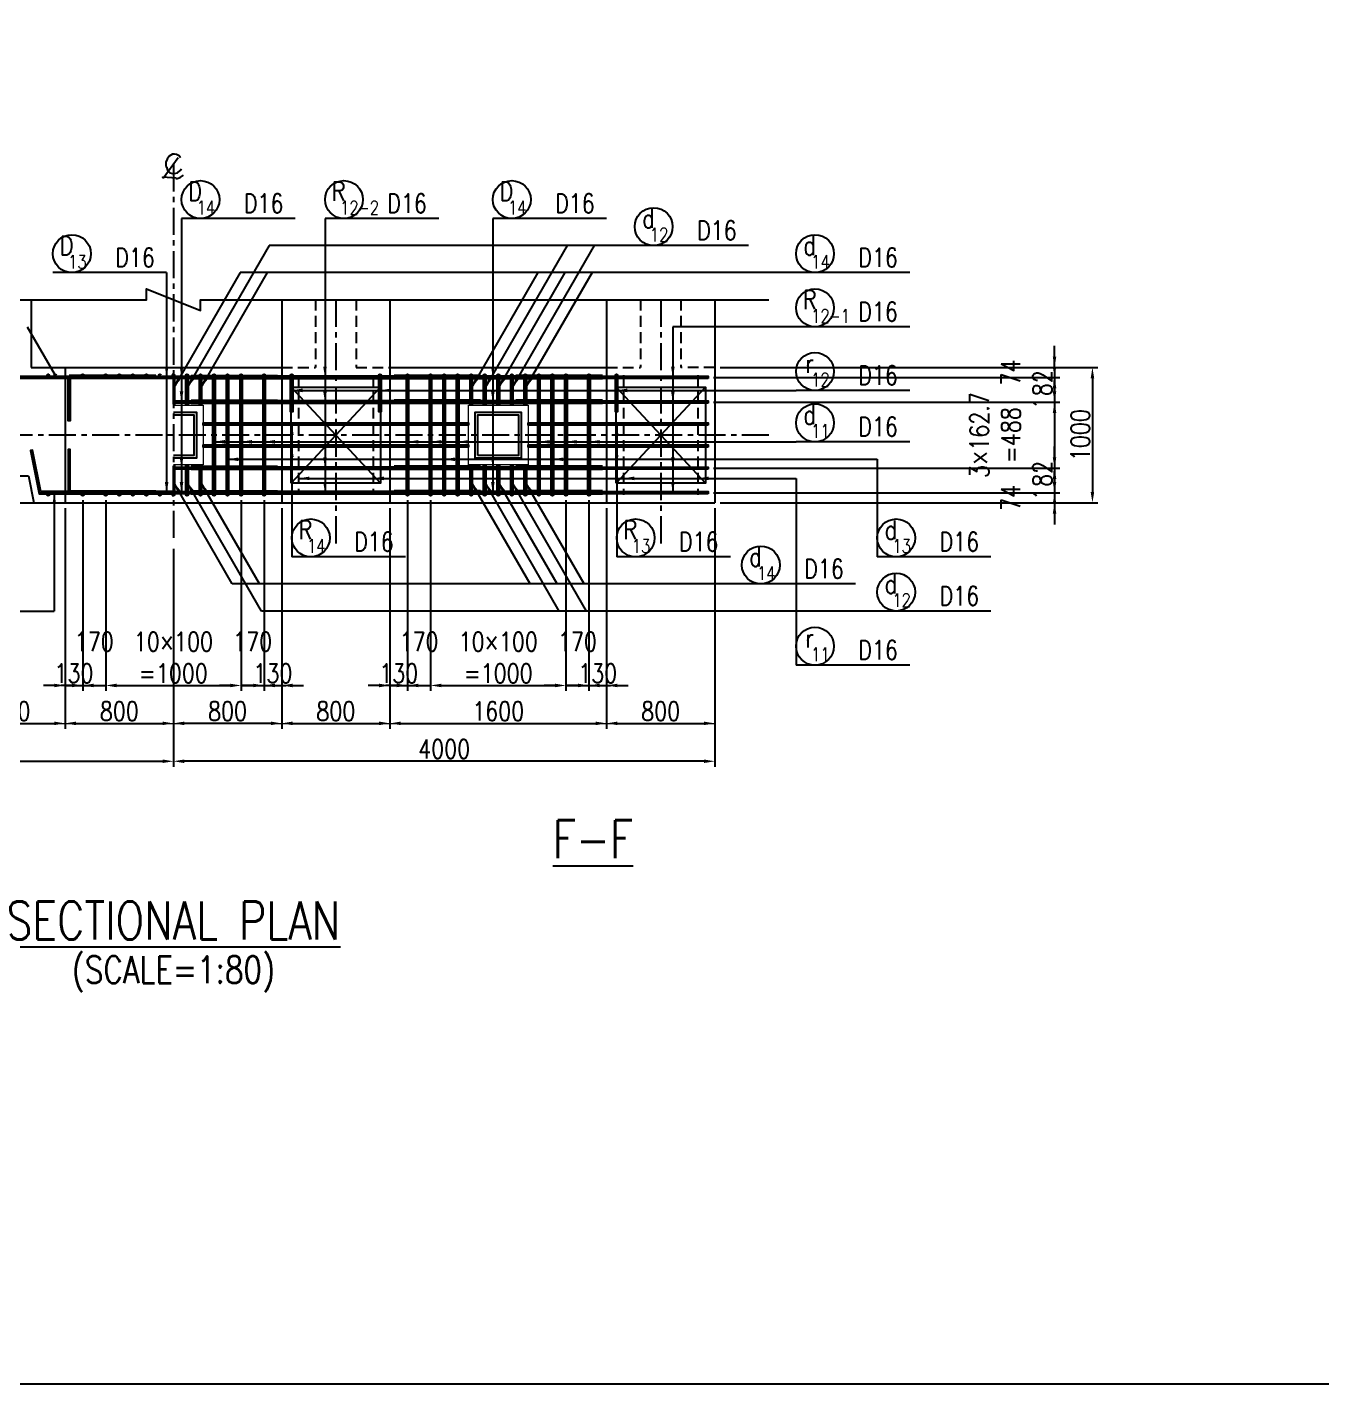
# Model space of a CAD drawing. Header units: millimetres. Extents: x -41433 to 131500, y -94900 to 39745.
# Drawn here: x 9069 to 18635, y -63900 to -53876 of the extents above; entities that cross this region are included whole.
import ezdxf
from ezdxf.enums import TextEntityAlignment as Align

# ---------------------------------------------------------------- set-up
doc = ezdxf.new("R2010")
doc.units = ezdxf.units.MM
doc.header["$LTSCALE"] = 160
doc.header["$MEASUREMENT"] = 0
for name, pattern in [('CENTER', [2, 1.25, -0.25, 0.25, -0.25]), ('DASHED', [0.75, 0.5, -0.25]), ('実線', [20, 10, 10])]:
    doc.linetypes.add(name, pattern=pattern)
doc.layers.get('DEFPOINTS').update_dxf_attribs({"color": 53, "linetype": 'CONTINUOUS'})
for name, color, linetype in [('CENTER', 6, 'CENTER'), ('DIM', 6, 'CONTINUOUS'), ('DIM-L', 6, 'CONTINUOUS'), ('GAIKEI-KEIKAKU', 4, 'CONTINUOUS'), ('TEKKIN-C', 3, 'CONTINUOUS'), ('TEKKIN-L', 2, 'CONTINUOUS'), ('TEKKIN-R', 3, 'CONTINUOUS'), ('TEKKIN-S', 3, 'CONTINUOUS'), ('TEXT', 4, 'CONTINUOUS'), ('TITLE', 3, 'CONTINUOUS')]:
    doc.layers.add(name, color=color, linetype=linetype)
doc.layers.add('D-WORK', color=8, linetype='実線', lineweight=0, plot=False)
doc.styles.add('DIM-TEXT', font='ROMANS', dxfattribs={"width": 0.8, "bigfont": 'EXTFONT'})
doc.styles.add('romans', font='romans.shx', dxfattribs={"bigfont": 'extfont.shx'})
doc.dimstyles.new('DIM40', dxfattribs={"dimscale": 40, "dimtxt": 3.5, "dimasz": 2, "dimexe": 1, "dimexo": 1, "dimgap": 0.5, "dimtad": 1, "dimdec": 0, "dimzin": 9, "dimdsep": 46, "dimtxsty": 'DIM-TEXT', "dimcen": 0, "dimclrt": 4, "dimaunit": 1, "dimadec": 4, "dimazin": 0, "dimtfac": 1, "dimtdec": 0, "dimtix": 1, "dimtmove": 2, "dimatfit": 0, "dimfxl": 1, "dimlwd": -1, "dimlwe": -1, "dimarcsym": 0})

# ---------------------------------------------------------------- blocks, each defined once
blk = doc.blocks.new('*D909')
at = {"layer": 'DEFPOINTS', "color": 0, "transparency": 16777216}
for p in [(6150, -57390), (10150, -57690), (10150, -59300)]:
    blk.add_point(p, dxfattribs=at)
at = {"layer": 'DIM', "color": 0, "transparency": 16777216}
for p, q in [((6150, -57430), (6150, -59340)), ((10150, -57730), (10150, -59340)), ((6230, -59300), (10070, -59300))]:
    blk.add_line(p, q, dxfattribs=at)
for points in [[(6230, -59287), (6230, -59313), (6150, -59300)], [(10070, -59287), (10070, -59313), (10150, -59300)]]:
    blk.add_solid(points, dxfattribs=at)
at = {"layer": 'DIM', "color": 4, "transparency": 16777216, "insert": (8150, -59210), "char_height": 140, "attachment_point": 5, "style": 'DIM-TEXT'}
blk.add_mtext('4000', dxfattribs=at)
blk = doc.blocks.new('*D912')
at = {"layer": 'DEFPOINTS', "color": 0, "transparency": 16777216}
for p in [(8550, -57390), (9350, -57390), (9350, -59020)]:
    blk.add_point(p, dxfattribs=at)
at = {"layer": 'DIM', "color": 0, "transparency": 16777216}
for p, q in [((8550, -57430), (8550, -59060)), ((9350, -57430), (9350, -59060)), ((8630, -59020), (9270, -59020))]:
    blk.add_line(p, q, dxfattribs=at)
for points in [[(8630, -59007), (8630, -59033), (8550, -59020)], [(9270, -59007), (9270, -59033), (9350, -59020)]]:
    blk.add_solid(points, dxfattribs=at)
at = {"layer": 'DIM', "color": 4, "transparency": 16777216, "insert": (8950, -58930), "char_height": 140, "attachment_point": 5, "style": 'DIM-TEXT'}
blk.add_mtext('800', dxfattribs=at)
blk = doc.blocks.new('*D913')
at = {"layer": 'DEFPOINTS', "color": 0, "transparency": 16777216}
for p in [(9350, -57390), (10150, -57690), (10150, -59020)]:
    blk.add_point(p, dxfattribs=at)
at = {"layer": 'DIM', "color": 0, "transparency": 16777216}
for p, q in [((9350, -57430), (9350, -59060)), ((10150, -57730), (10150, -59060)), ((9430, -59020), (10070, -59020))]:
    blk.add_line(p, q, dxfattribs=at)
for points in [[(9430, -59007), (9430, -59033), (9350, -59020)], [(10070, -59007), (10070, -59033), (10150, -59020)]]:
    blk.add_solid(points, dxfattribs=at)
at = {"layer": 'DIM', "color": 4, "transparency": 16777216, "insert": (9750, -58930), "char_height": 140, "attachment_point": 5, "style": 'DIM-TEXT'}
blk.add_mtext('800', dxfattribs=at)
blk = doc.blocks.new('*D914')
at = {"layer": 'DEFPOINTS', "color": 0, "transparency": 16777216}
for p in [(10950, -57390), (11750, -57390), (11750, -59020)]:
    blk.add_point(p, dxfattribs=at)
at = {"layer": 'DIM', "color": 0, "transparency": 16777216}
for p, q in [((10950, -57430), (10950, -59060)), ((11750, -57430), (11750, -59060)), ((11030, -59020), (11670, -59020))]:
    blk.add_line(p, q, dxfattribs=at)
for points in [[(11030, -59007), (11030, -59033), (10950, -59020)], [(11670, -59007), (11670, -59033), (11750, -59020)]]:
    blk.add_solid(points, dxfattribs=at)
at = {"layer": 'DIM', "color": 4, "transparency": 16777216, "insert": (11350, -58930), "char_height": 140, "attachment_point": 5, "style": 'DIM-TEXT'}
blk.add_mtext('800', dxfattribs=at)
blk = doc.blocks.new('*D915')
at = {"layer": 'DEFPOINTS', "color": 0, "transparency": 16777216}
for p in [(11750, -57390), (13350, -57390), (13350, -59020)]:
    blk.add_point(p, dxfattribs=at)
at = {"layer": 'DIM', "color": 0, "transparency": 16777216}
for p, q in [((11750, -57430), (11750, -59060)), ((13350, -57430), (13350, -59060)), ((11830, -59020), (13270, -59020))]:
    blk.add_line(p, q, dxfattribs=at)
for points in [[(11830, -59007), (11830, -59033), (11750, -59020)], [(13270, -59007), (13270, -59033), (13350, -59020)]]:
    blk.add_solid(points, dxfattribs=at)
at = {"layer": 'DIM', "color": 4, "transparency": 16777216, "insert": (12550, -58930), "char_height": 140, "attachment_point": 5, "style": 'DIM-TEXT'}
blk.add_mtext('1600', dxfattribs=at)
blk = doc.blocks.new('*D916')
at = {"layer": 'DEFPOINTS', "color": 0, "transparency": 16777216}
for p in [(13350, -57390), (14150, -57390), (14150, -59020)]:
    blk.add_point(p, dxfattribs=at)
at = {"layer": 'DIM', "color": 0, "transparency": 16777216}
for p, q in [((13350, -57430), (13350, -59060)), ((14150, -57430), (14150, -59060)), ((13430, -59020), (14070, -59020))]:
    blk.add_line(p, q, dxfattribs=at)
for points in [[(13430, -59007), (13430, -59033), (13350, -59020)], [(14070, -59007), (14070, -59033), (14150, -59020)]]:
    blk.add_solid(points, dxfattribs=at)
at = {"layer": 'DIM', "color": 4, "transparency": 16777216, "insert": (13750, -58930), "char_height": 140, "attachment_point": 5, "style": 'DIM-TEXT'}
blk.add_mtext('800', dxfattribs=at)
blk = doc.blocks.new('*D917')
at = {"layer": 'DEFPOINTS', "color": 0, "transparency": 16777216}
for p in [(14150, -57390), (10150, -57690), (10150, -59300)]:
    blk.add_point(p, dxfattribs=at)
at = {"layer": 'DIM', "color": 0, "transparency": 16777216}
for p, q in [((14150, -57430), (14150, -59340)), ((10150, -57730), (10150, -59340)), ((14070, -59300), (10230, -59300))]:
    blk.add_line(p, q, dxfattribs=at)
for points in [[(10230, -59287), (10230, -59313), (10150, -59300)], [(14070, -59287), (14070, -59313), (14150, -59300)]]:
    blk.add_solid(points, dxfattribs=at)
at = {"layer": 'DIM', "color": 4, "transparency": 16777216, "insert": (12150, -59210), "char_height": 140, "attachment_point": 5, "style": 'DIM-TEXT'}
blk.add_mtext('4000', dxfattribs=at)
blk = doc.blocks.new('*D918')
at = {"layer": 'DEFPOINTS', "color": 0, "transparency": 16777216}
for p in [(10950, -57390), (10150, -57690), (10150, -59020)]:
    blk.add_point(p, dxfattribs=at)
at = {"layer": 'DIM', "color": 0, "transparency": 16777216}
for p, q in [((10950, -57430), (10950, -59060)), ((10150, -57730), (10150, -59060)), ((10870, -59020), (10230, -59020))]:
    blk.add_line(p, q, dxfattribs=at)
for points in [[(10230, -59007), (10230, -59033), (10150, -59020)], [(10870, -59007), (10870, -59033), (10950, -59020)]]:
    blk.add_solid(points, dxfattribs=at)
at = {"layer": 'DIM', "color": 4, "transparency": 16777216, "insert": (10550, -58930), "char_height": 140, "attachment_point": 5, "style": 'DIM-TEXT'}
blk.add_mtext('800', dxfattribs=at)
blk = doc.blocks.new('*D924')
at = {"layer": 'DEFPOINTS', "color": 0, "transparency": 16777216}
for p in [(9650, -57332), (10650, -57332), (10650, -58740)]:
    blk.add_point(p, dxfattribs=at)
at = {"layer": 'DIM', "color": 0, "transparency": 16777216}
for p, q in [((9650, -57372), (9650, -58780)), ((10650, -57372), (10650, -58780)), ((9730, -58740), (10570, -58740))]:
    blk.add_line(p, q, dxfattribs=at)
for points in [[(9730, -58727), (9730, -58753), (9650, -58740)], [(10570, -58727), (10570, -58753), (10650, -58740)]]:
    blk.add_solid(points, dxfattribs=at)
at = {"layer": 'DIM', "color": 4, "transparency": 16777216, "insert": (10150, -58533), "char_height": 140, "attachment_point": 5, "style": 'DIM-TEXT'}
blk.add_mtext('10×100\\P=1000', dxfattribs=at)
blk = doc.blocks.new('*D925')
at = {"layer": 'DEFPOINTS', "color": 0, "transparency": 16777216}
for p in [(9480, -57332), (9650, -57332), (9650, -58740)]:
    blk.add_point(p, dxfattribs=at)
at = {"layer": 'DIM', "color": 0, "transparency": 16777216}
for p, q in [((9480, -57372), (9480, -58780)), ((9650, -57372), (9650, -58780)), ((9400, -58740), (9320, -58740)), ((9480, -58740), (9650, -58740)), ((9730, -58740), (9810, -58740))]:
    blk.add_line(p, q, dxfattribs=at)
for points in [[(9400, -58727), (9400, -58753), (9480, -58740)], [(9730, -58727), (9730, -58753), (9650, -58740)]]:
    blk.add_solid(points, dxfattribs=at)
at = {"layer": 'DIM', "color": 4, "transparency": 16777216, "insert": (9565, -58533), "char_height": 140, "attachment_point": 5, "style": 'DIM-TEXT'}
blk.add_mtext('170\\P ', dxfattribs=at)
blk = doc.blocks.new('*D926')
at = {"layer": 'DEFPOINTS', "color": 0, "transparency": 16777216}
for p in [(10650, -57332), (10820, -57332), (10820, -58740)]:
    blk.add_point(p, dxfattribs=at)
at = {"layer": 'DIM', "color": 0, "transparency": 16777216}
for p, q in [((10650, -57372), (10650, -58780)), ((10820, -57372), (10820, -58780)), ((10570, -58740), (10490, -58740)), ((10650, -58740), (10820, -58740)), ((10900, -58740), (10980, -58740))]:
    blk.add_line(p, q, dxfattribs=at)
for points in [[(10570, -58727), (10570, -58753), (10650, -58740)], [(10900, -58727), (10900, -58753), (10820, -58740)]]:
    blk.add_solid(points, dxfattribs=at)
at = {"layer": 'DIM', "color": 4, "transparency": 16777216, "insert": (10735, -58533), "char_height": 140, "attachment_point": 5, "style": 'DIM-TEXT'}
blk.add_mtext('170\\P ', dxfattribs=at)
blk = doc.blocks.new('*D927')
at = {"layer": 'DEFPOINTS', "color": 0, "transparency": 16777216}
for p in [(10820, -57332), (10950, -57390), (10950, -58740)]:
    blk.add_point(p, dxfattribs=at)
at = {"layer": 'DIM', "color": 0, "transparency": 16777216}
for p, q in [((10820, -57372), (10820, -58780)), ((10950, -57430), (10950, -58780)), ((10740, -58740), (10660, -58740)), ((10820, -58740), (10950, -58740)), ((11030, -58740), (11110, -58740))]:
    blk.add_line(p, q, dxfattribs=at)
for points in [[(10740, -58727), (10740, -58753), (10820, -58740)], [(11030, -58727), (11030, -58753), (10950, -58740)]]:
    blk.add_solid(points, dxfattribs=at)
at = {"layer": 'DIM', "color": 4, "transparency": 16777216, "insert": (10885, -58650), "char_height": 140, "attachment_point": 5, "style": 'DIM-TEXT'}
blk.add_mtext('130', dxfattribs=at)
blk = doc.blocks.new('*D928')
at = {"layer": 'DEFPOINTS', "color": 0, "transparency": 16777216}
for p in [(9480, -57332), (9350, -57390), (9480, -58740)]:
    blk.add_point(p, dxfattribs=at)
at = {"layer": 'DIM', "color": 0, "transparency": 16777216}
for p, q in [((9350, -57430), (9350, -58780)), ((9480, -57372), (9480, -58780)), ((9270, -58740), (9190, -58740)), ((9350, -58740), (9480, -58740)), ((9560, -58740), (9640, -58740))]:
    blk.add_line(p, q, dxfattribs=at)
for points in [[(9270, -58727), (9270, -58753), (9350, -58740)], [(9560, -58727), (9560, -58753), (9480, -58740)]]:
    blk.add_solid(points, dxfattribs=at)
at = {"layer": 'DIM', "color": 4, "transparency": 16777216, "insert": (9415, -58650), "char_height": 140, "attachment_point": 5, "style": 'DIM-TEXT'}
blk.add_mtext('130', dxfattribs=at)
blk = doc.blocks.new('*D929')
at = {"layer": 'DEFPOINTS', "color": 0, "transparency": 16777216}
for p in [(12050, -57332), (13050, -57332), (13050, -58740)]:
    blk.add_point(p, dxfattribs=at)
at = {"layer": 'DIM', "color": 0, "transparency": 16777216}
for p, q in [((12050, -57372), (12050, -58780)), ((13050, -57372), (13050, -58780)), ((12130, -58740), (12970, -58740))]:
    blk.add_line(p, q, dxfattribs=at)
for points in [[(12130, -58727), (12130, -58753), (12050, -58740)], [(12970, -58727), (12970, -58753), (13050, -58740)]]:
    blk.add_solid(points, dxfattribs=at)
at = {"layer": 'DIM', "color": 4, "transparency": 16777216, "insert": (12550, -58533), "char_height": 140, "attachment_point": 5, "style": 'DIM-TEXT'}
blk.add_mtext('10×100\\P=1000', dxfattribs=at)
blk = doc.blocks.new('*D930')
at = {"layer": 'DEFPOINTS', "color": 0, "transparency": 16777216}
for p in [(11880, -57332), (12050, -57332), (12050, -58740)]:
    blk.add_point(p, dxfattribs=at)
at = {"layer": 'DIM', "color": 0, "transparency": 16777216}
for p, q in [((11880, -57372), (11880, -58780)), ((12050, -57372), (12050, -58780)), ((11800, -58740), (11720, -58740)), ((11880, -58740), (12050, -58740)), ((12130, -58740), (12210, -58740))]:
    blk.add_line(p, q, dxfattribs=at)
for points in [[(11800, -58727), (11800, -58753), (11880, -58740)], [(12130, -58727), (12130, -58753), (12050, -58740)]]:
    blk.add_solid(points, dxfattribs=at)
at = {"layer": 'DIM', "color": 4, "transparency": 16777216, "insert": (11965, -58533), "char_height": 140, "attachment_point": 5, "style": 'DIM-TEXT'}
blk.add_mtext('170\\P ', dxfattribs=at)
blk = doc.blocks.new('*D931')
at = {"layer": 'DEFPOINTS', "color": 0, "transparency": 16777216}
for p in [(13050, -57332), (13220, -57332), (13220, -58740)]:
    blk.add_point(p, dxfattribs=at)
at = {"layer": 'DIM', "color": 0, "transparency": 16777216}
for p, q in [((13050, -57372), (13050, -58780)), ((13220, -57372), (13220, -58780)), ((12970, -58740), (12890, -58740)), ((13050, -58740), (13220, -58740)), ((13300, -58740), (13380, -58740))]:
    blk.add_line(p, q, dxfattribs=at)
for points in [[(12970, -58727), (12970, -58753), (13050, -58740)], [(13300, -58727), (13300, -58753), (13220, -58740)]]:
    blk.add_solid(points, dxfattribs=at)
at = {"layer": 'DIM', "color": 4, "transparency": 16777216, "insert": (13135, -58533), "char_height": 140, "attachment_point": 5, "style": 'DIM-TEXT'}
blk.add_mtext('170\\P ', dxfattribs=at)
blk = doc.blocks.new('*D932')
at = {"layer": 'DEFPOINTS', "color": 0, "transparency": 16777216}
for p in [(13220, -57332), (13350, -57390), (13350, -58740)]:
    blk.add_point(p, dxfattribs=at)
at = {"layer": 'DIM', "color": 0, "transparency": 16777216}
for p, q in [((13220, -57372), (13220, -58780)), ((13350, -57430), (13350, -58780)), ((13140, -58740), (13060, -58740)), ((13220, -58740), (13350, -58740)), ((13430, -58740), (13510, -58740))]:
    blk.add_line(p, q, dxfattribs=at)
for points in [[(13140, -58727), (13140, -58753), (13220, -58740)], [(13430, -58727), (13430, -58753), (13350, -58740)]]:
    blk.add_solid(points, dxfattribs=at)
at = {"layer": 'DIM', "color": 4, "transparency": 16777216, "insert": (13285, -58650), "char_height": 140, "attachment_point": 5, "style": 'DIM-TEXT'}
blk.add_mtext('130', dxfattribs=at)
blk = doc.blocks.new('*D933')
at = {"layer": 'DEFPOINTS', "color": 0, "transparency": 16777216}
for p in [(11880, -57332), (11750, -57390), (11880, -58740)]:
    blk.add_point(p, dxfattribs=at)
at = {"layer": 'DIM', "color": 0, "transparency": 16777216}
for p, q in [((11750, -57430), (11750, -58780)), ((11880, -57372), (11880, -58780)), ((11670, -58740), (11590, -58740)), ((11750, -58740), (11880, -58740)), ((11960, -58740), (12040, -58740))]:
    blk.add_line(p, q, dxfattribs=at)
for points in [[(11670, -58727), (11670, -58753), (11750, -58740)], [(11960, -58727), (11960, -58753), (11880, -58740)]]:
    blk.add_solid(points, dxfattribs=at)
at = {"layer": 'DIM', "color": 4, "transparency": 16777216, "insert": (11815, -58650), "char_height": 140, "attachment_point": 5, "style": 'DIM-TEXT'}
blk.add_mtext('130', dxfattribs=at)
blk = doc.blocks.new('*D934')
at = {"layer": 'DEFPOINTS', "color": 0, "transparency": 16777216}
for p in [(14100, -56646), (14100, -57134), (16660, -57134)]:
    blk.add_point(p, dxfattribs=at)
at = {"layer": 'DIM', "color": 0, "transparency": 16777216}
for p, q in [((16660, -56566), (16660, -56486)), ((14140, -56646), (16700, -56646)), ((16660, -56646), (16660, -57134)), ((14140, -57134), (16700, -57134)), ((16660, -57214), (16660, -57294))]:
    blk.add_line(p, q, dxfattribs=at)
for points in [[(16647, -56566), (16673, -56566), (16660, -56646)], [(16647, -57214), (16673, -57214), (16660, -57134)]]:
    blk.add_solid(points, dxfattribs=at)
at = {"layer": 'DIM', "color": 4, "transparency": 16777216, "insert": (16337, -56890), "char_height": 140, "attachment_point": 5, "rotation": 90, "style": 'DIM-TEXT'}
blk.add_mtext('3×162.7\\P=488\\P ', dxfattribs=at)
blk = doc.blocks.new('*D935')
at = {"layer": 'DEFPOINTS', "color": 0, "transparency": 16777216}
for p in [(14100, -57134), (14100, -57316), (16660, -57316)]:
    blk.add_point(p, dxfattribs=at)
at = {"layer": 'DIM', "color": 0, "transparency": 16777216}
for p, q in [((16660, -57054), (16660, -56974)), ((14140, -57134), (16700, -57134)), ((16660, -57134), (16660, -57316)), ((14140, -57316), (16700, -57316)), ((16660, -57396), (16660, -57476))]:
    blk.add_line(p, q, dxfattribs=at)
for points in [[(16647, -57054), (16673, -57054), (16660, -57134)], [(16647, -57396), (16673, -57396), (16660, -57316)]]:
    blk.add_solid(points, dxfattribs=at)
at = {"layer": 'DIM', "color": 4, "transparency": 16777216, "insert": (16570, -57225), "char_height": 140, "attachment_point": 5, "rotation": 90, "style": 'DIM-TEXT'}
blk.add_mtext('182', dxfattribs=at)
blk = doc.blocks.new('*D936')
at = {"layer": 'DEFPOINTS', "color": 0, "transparency": 16777216}
for p in [(14100, -57316), (14150, -57390), (16660, -57390)]:
    blk.add_point(p, dxfattribs=at)
at = {"layer": 'DIM', "color": 0, "transparency": 16777216}
for p, q in [((16660, -57236), (16660, -57156)), ((14140, -57316), (16700, -57316)), ((16660, -57316), (16660, -57390)), ((14190, -57390), (16700, -57390)), ((16660, -57470), (16660, -57550))]:
    blk.add_line(p, q, dxfattribs=at)
for points in [[(16647, -57236), (16673, -57236), (16660, -57316)], [(16647, -57470), (16673, -57470), (16660, -57390)]]:
    blk.add_solid(points, dxfattribs=at)
at = {"layer": 'DIM', "color": 4, "transparency": 16777216, "insert": (16453, -57353), "char_height": 140, "attachment_point": 5, "rotation": 90, "style": 'DIM-TEXT'}
blk.add_mtext('74\\P ', dxfattribs=at)
blk = doc.blocks.new('*D937')
at = {"layer": 'DEFPOINTS', "color": 0, "transparency": 16777216}
for p in [(14150, -56390), (14150, -57390), (16940, -57390)]:
    blk.add_point(p, dxfattribs=at)
at = {"layer": 'DIM', "color": 0, "transparency": 16777216}
for p, q in [((14190, -56390), (16980, -56390)), ((16940, -56470), (16940, -57310)), ((14190, -57390), (16980, -57390))]:
    blk.add_line(p, q, dxfattribs=at)
for points in [[(16927, -56470), (16953, -56470), (16940, -56390)], [(16927, -57310), (16953, -57310), (16940, -57390)]]:
    blk.add_solid(points, dxfattribs=at)
at = {"layer": 'DIM', "color": 4, "transparency": 16777216, "insert": (16850, -56890), "char_height": 140, "attachment_point": 5, "rotation": 90, "style": 'DIM-TEXT'}
blk.add_mtext('1000', dxfattribs=at)
blk = doc.blocks.new('*D938')
at = {"layer": 'DEFPOINTS', "color": 0, "transparency": 16777216}
for p in [(14100, -56464), (14100, -56646), (16660, -56646)]:
    blk.add_point(p, dxfattribs=at)
at = {"layer": 'DIM', "color": 0, "transparency": 16777216}
for p, q in [((16660, -56384), (16660, -56304)), ((14140, -56464), (16700, -56464)), ((16660, -56464), (16660, -56646)), ((14140, -56646), (16700, -56646)), ((16660, -56726), (16660, -56806))]:
    blk.add_line(p, q, dxfattribs=at)
for points in [[(16647, -56384), (16673, -56384), (16660, -56464)], [(16647, -56726), (16673, -56726), (16660, -56646)]]:
    blk.add_solid(points, dxfattribs=at)
at = {"layer": 'DIM', "color": 4, "transparency": 16777216, "insert": (16570, -56555), "char_height": 140, "attachment_point": 5, "rotation": 90, "style": 'DIM-TEXT'}
blk.add_mtext('182', dxfattribs=at)
blk = doc.blocks.new('*D939')
at = {"layer": 'DEFPOINTS', "color": 0, "transparency": 16777216}
for p in [(14150, -56390), (14100, -56464), (16660, -56464)]:
    blk.add_point(p, dxfattribs=at)
at = {"layer": 'DIM', "color": 0, "transparency": 16777216}
for p, q in [((16660, -56310), (16660, -56230)), ((14190, -56390), (16700, -56390)), ((16660, -56390), (16660, -56464)), ((14140, -56464), (16700, -56464)), ((16660, -56544), (16660, -56624))]:
    blk.add_line(p, q, dxfattribs=at)
for points in [[(16647, -56310), (16673, -56310), (16660, -56390)], [(16647, -56544), (16673, -56544), (16660, -56464)]]:
    blk.add_solid(points, dxfattribs=at)
at = {"layer": 'DIM', "color": 4, "transparency": 16777216, "insert": (16453, -56427), "char_height": 140, "attachment_point": 5, "rotation": 90, "style": 'DIM-TEXT'}
blk.add_mtext('74\\P ', dxfattribs=at)

msp = doc.modelspace()

# ---------------------------------------------------------------- linework, layer by layer
at = {"layer": 'CENTER'}
for p, q in [((10150, -54890), (10150, -57690)), ((11350, -55890), (11350, -57690)), ((13750, -55890), (13750, -57690)), ((14550, -56890), (5750, -56890))]:
    msp.add_line(p, q, dxfattribs=at)
at = {"layer": 'D-WORK'}
msp.add_line((6150, -59020), (14150, -59020), dxfattribs=at)
msp.add_lwpolyline([(10150, -56670), (10370, -56670), (10370, -57110), (10150, -57110)], dxfattribs=at)
msp.add_lwpolyline([(12330, -57110), (12330, -56670), (12770, -56670), (12770, -57110)], close=True, dxfattribs=at)
at = {"layer": 'DEFPOINTS'}
for p, q in [((11020, -57245), (11680, -56535)), ((11020, -56535), (11680, -57245)), ((13420, -57245), (14080, -56535)), ((13420, -56535), (14080, -57245))]:
    msp.add_line(p, q, dxfattribs=at)
at = {"layer": 'DEFPOINTS', "flags": 128}
for points in [[(31500, -43500), (0, -43500), (0, -63900), (31500, -63900)], [(7880, -56472), (7880, -56456), (10020, -56456), (10020, -56472)], [(12420, -56472), (12420, -56456), (10280, -56456), (10280, -56472)], [(14100, -56472), (12680, -56472), (12680, -56456), (14100, -56456)], [(12420, -56654), (12420, -56638), (10280, -56638), (10280, -56654)], [(14100, -56654), (12680, -56654), (12680, -56638), (14100, -56638)], [(12330, -56816.67), (10370, -56816.67), (10370, -56800.67), (12330, -56800.67)], [(14100, -56816.67), (12770, -56816.67), (12770, -56800.67), (14100, -56800.67)], [(12330, -56979.33), (10370, -56979.33), (10370, -56963.33), (12330, -56963.33)], [(14100, -56979.33), (12770, -56979.33), (12770, -56963.33), (14100, -56963.33)], [(12420, -57142), (12420, -57126), (10280, -57126), (10280, -57142)], [(14100, -57142), (12680, -57142), (12680, -57126), (14100, -57126)], [(12420, -57324), (12420, -57308), (10280, -57308), (10280, -57324)], [(14100, -57324), (12680, -57324), (12680, -57308), (14100, -57308)]]:
    msp.add_lwpolyline(points, close=True, dxfattribs=at)
at = {"layer": 'DEFPOINTS', "ltscale": 0.8}
for points in [[(10150, -56472), (9388, -56472), (9388, -56784), (9372, -56784), (9372, -56456), (10150, -56456)], [(10150, -57308), (9388, -57308), (9388, -56996), (9372, -56996), (9372, -57324), (10150, -57324)]]:
    msp.add_lwpolyline(points, dxfattribs=at)
at = {"layer": 'DEFPOINTS'}
for points in [[(10150, -56440, -0.41421356), (10158, -56448), (10158, -56662, -0.41421356), (10150, -56670, -0.41421356)], [(10150, -57110, -0.41421356), (10158, -57118), (10158, -57332, -0.41421356), (10150, -57340, -0.41421356)]]:
    msp.add_lwpolyline(points, format="xyb", dxfattribs=at)
at = {"layer": 'DEFPOINTS', "flags": 128}
for points in [[(10150, -56456), (10920, -56456), (10920, -56472), (10150, -56472)], [(10150, -56638), (10920, -56638), (10920, -56654), (10150, -56654)], [(10150, -57126), (10920, -57126), (10920, -57142), (10150, -57142)], [(10150, -57308), (10920, -57308), (10920, -57324), (10150, -57324)]]:
    msp.add_lwpolyline(points, dxfattribs=at)
at = {"layer": 'DEFPOINTS'}
for points in [[(10258, -56448), (10258, -56662, -1), (10242, -56662), (10242, -56448, -1)], [(10358, -56448), (10358, -56662, -1), (10342, -56662), (10342, -56448, -1)], [(10458, -56448), (10458, -57332, -1), (10442, -57332), (10442, -56448, -1)], [(10558, -56448), (10558, -57332, -1), (10542, -57332), (10542, -56448, -1)], [(10658, -56448), (10658, -57332, -1), (10642, -57332), (10642, -56448, -1)], [(10828, -56448), (10828, -57332, -1), (10812, -57332), (10812, -56448, -1)], [(11032, -56448), (11032, -56718), (11016, -56718), (11016, -56448, -1)], [(11684, -56448), (11684, -56718), (11668, -56718), (11668, -56448, -1)], [(11888, -56448), (11888, -57332, -1), (11872, -57332), (11872, -56448, -1)], [(12058, -56448), (12058, -57332, -1), (12042, -57332), (12042, -56448, -1)], [(12158, -56448), (12158, -57332, -1), (12142, -57332), (12142, -56448, -1)], [(12258, -56448), (12258, -57332, -1), (12242, -57332), (12242, -56448, -1)], [(12358, -56448), (12358, -56662, -1), (12342, -56662), (12342, -56448, -1)], [(12458, -56448), (12458, -56662, -1), (12442, -56662), (12442, -56448, -1)], [(12558, -56448), (12558, -56662, -1), (12542, -56662), (12542, -56448, -1)], [(12658, -56448), (12658, -56662, -1), (12642, -56662), (12642, -56448, -1)], [(12758, -56448), (12758, -56662, -1), (12742, -56662), (12742, -56448, -1)], [(12858, -56448), (12858, -57332, -1), (12842, -57332), (12842, -56448, -1)], [(12958, -56448), (12958, -57332, -1), (12942, -57332), (12942, -56448, -1)], [(13058, -56448), (13058, -57332, -1), (13042, -57332), (13042, -56448, -1)], [(13228, -56448), (13228, -57332, -1), (13212, -57332), (13212, -56448, -1)], [(13432, -56448), (13432, -56718), (13416, -56718), (13416, -56448, -1)], [(10258, -57118), (10258, -57332, -1), (10242, -57332), (10242, -57118, -1)], [(10358, -57118), (10358, -57332, -1), (10342, -57332), (10342, -57118, -1)], [(12358, -57118), (12358, -57332, -1), (12342, -57332), (12342, -57118, -1)], [(12458, -57118), (12458, -57332, -1), (12442, -57332), (12442, -57118, -1)], [(12558, -57118), (12558, -57332, -1), (12542, -57332), (12542, -57118, -1)], [(12658, -57118), (12658, -57332, -1), (12642, -57332), (12642, -57118, -1)], [(12758, -57118), (12758, -57332, -1), (12742, -57332), (12742, -57118, -1)]]:
    msp.add_lwpolyline(points, format="xyb", close=True, dxfattribs=at)
for points in [[(11020, -57245), (11020, -56535), (11680, -56535), (11680, -57245)], [(13420, -57245), (13420, -56535), (14080, -56535), (14080, -57245)], [(12400, -57040), (12400, -56740), (12700, -56740), (12700, -57040)]]:
    msp.add_lwpolyline(points, close=True, dxfattribs=at)
at = {"layer": 'DEFPOINTS', "ltscale": 0.8}
for points in [[(13320, -56456), (11780, -56456), (11780, -56472), (13320, -56472)], [(13320, -56638), (11780, -56638), (11780, -56654), (13320, -56654)], [(10020, -57308), (9170.91, -57308), (9109.44, -57000.65), (9093.75, -57003.78), (9157.79, -57324), (10020, -57324)], [(13320, -57126), (11780, -57126), (11780, -57142), (13320, -57142)], [(13320, -57308), (11780, -57308), (11780, -57324), (13320, -57324)]]:
    msp.add_lwpolyline(points, close=True, dxfattribs=at)
at = {"layer": 'DEFPOINTS'}
msp.add_lwpolyline([(10150, -56740), (10300, -56740), (10300, -57040), (10150, -57040)], dxfattribs=at)
at = {"layer": 'DIM-L'}
for p, q in [((10210, -55290), (10210, -57316)), ((11050, -55290), (10210, -55290)), ((11270, -55290), (11270, -57316)), ((12110, -55290), (11270, -55290)), ((12510, -55290), (12510, -57316)), ((13350, -55290), (12510, -55290)), ((10858.53, -55490), (10250, -56544)), ((13558.53, -55490), (10858.53, -55490)), ((13058.53, -55490), (12450, -56544)), ((13258.53, -55490), (12650, -56544)), ((14398.53, -55490), (13558.53, -55490)), ((10100, -55690), (9260, -55690)), ((10100, -55690), (10100, -57316)), ((10643.06, -55690), (10150, -56544)), ((10843.06, -55690), (10350, -56544)), ((14750, -55690), (10643.06, -55690)), ((12843.06, -55690), (12350, -56544)), ((13043.06, -55690), (12550, -56544)), ((13243.06, -55690), (12750, -56544)), ((15590, -55690), (14750, -55690)), ((9069.31, -56090), (9276, -56448)), ((13840, -56090), (13840, -57316)), ((14750, -56090), (13840, -56090)), ((15590, -56090), (14750, -56090)), ((11024, -56560), (14750, -56560)), ((15590, -56560), (14750, -56560)), ((11025, -56808.67), (11025, -57790)), ((13425, -56808.67), (13425, -57790)), ((10450, -56940), (14750, -56940)), ((15590, -56940), (14750, -56940)), ((10550, -57069), (15349.82, -57069)), ((15350, -57069), (15350, -57790)), ((10585.32, -57990), (10150, -57236)), ((10800.79, -58190), (10250, -57236)), ((10785.32, -57990), (10350, -57236)), ((11075, -57210), (14750, -57210)), ((12785.32, -57990), (12350, -57236)), ((13000.79, -58190), (12450, -57236)), ((12985.32, -57990), (12550, -57236)), ((13200.79, -58190), (12650, -57236)), ((13185.32, -57990), (12750, -57236)), ((14750, -57210), (14750, -58590)), ((9270, -57316), (9270, -58190)), ((11865, -57790), (11025, -57790)), ((14265, -57790), (13425, -57790)), ((16190, -57790), (15350, -57790)), ((14350, -57990), (10585.32, -57990)), ((15190, -57990), (14350, -57990)), ((8630, -58190), (9270, -58190)), ((15350, -58190), (10800.79, -58190)), ((16190, -58190), (15350, -58190)), ((15590, -58590), (14750, -58590))]:
    msp.add_line(p, q, dxfattribs=at)
at = {"layer": 'DIM-L', "flags": 128}
msp.add_lwpolyline([(5750, -55890), (9950, -55890), (9950, -55810), (10350, -55970), (10350, -55890), (14550, -55890)], dxfattribs=at)
at = {"layer": 'DIM-L'}
for centre in [(10350, -55150), (11410, -55150), (12650, -55150), (13698.53, -55350), (9400, -55550), (14890, -55550), (14890, -55950), (14890, -56420), (14890, -56800), (11165, -57650), (13565, -57650), (15490, -57650), (14490, -57850), (15490, -58050), (14890, -58450)]:
    msp.add_circle(centre, 140, dxfattribs=at)
for points in [[(10086.67, -56384), (10113.33, -56384), (10100, -56464)], [(10196.67, -56384), (10223.33, -56384), (10210, -56464)], [(11256.67, -56384), (11283.33, -56384), (11270, -56464)], [(12496.67, -56384), (12523.33, -56384), (12510, -56464)], [(13826.67, -56384), (13853.33, -56384), (13840, -56464)], [(10201.55, -56481.38), (10178.45, -56468.05), (10150, -56544)], [(10301.55, -56481.38), (10278.45, -56468.05), (10250, -56544)], [(10401.55, -56481.38), (10378.45, -56468.05), (10350, -56544)], [(12401.55, -56481.38), (12378.45, -56468.05), (12350, -56544)], [(12501.55, -56481.38), (12478.45, -56468.05), (12450, -56544)], [(12601.55, -56481.38), (12578.45, -56468.05), (12550, -56544)], [(12701.55, -56481.38), (12678.45, -56468.05), (12650, -56544)], [(12801.55, -56481.38), (12778.45, -56468.05), (12750, -56544)], [(10196.67, -56566), (10223.33, -56566), (10210, -56646)], [(11104, -56573.33), (11104, -56546.67), (11024, -56560)], [(11256.67, -56566), (11283.33, -56566), (11270, -56646)], [(11756, -56573.33), (11756, -56546.67), (11676, -56560)], [(12496.67, -56566), (12523.33, -56566), (12510, -56646)], [(13504, -56573.33), (13504, -56546.67), (13424, -56560)], [(13826.67, -56566), (13853.33, -56566), (13840, -56646)], [(11038.33, -56888.67), (11011.67, -56888.67), (11025, -56808.67)], [(13438.33, -56888.67), (13411.67, -56888.67), (13425, -56808.67)], [(10530, -56953.33), (10530, -56926.67), (10450, -56940)], [(10730, -56953.33), (10730, -56926.67), (10650, -56940)], [(10900, -56953.33), (10900, -56926.67), (10820, -56940)], [(11960, -56953.33), (11960, -56926.67), (11880, -56940)], [(12130, -56953.33), (12130, -56926.67), (12050, -56940)], [(12330, -56953.33), (12330, -56926.67), (12250, -56940)], [(12930, -56953.33), (12930, -56926.67), (12850, -56940)], [(13130, -56953.33), (13130, -56926.67), (13050, -56940)], [(13300, -56953.33), (13300, -56926.67), (13220, -56940)], [(11038.33, -57051.33), (11011.67, -57051.33), (11025, -56971.33)], [(13438.33, -57051.33), (13411.67, -57051.33), (13425, -56971.33)], [(10196.67, -57054), (10223.33, -57054), (10210, -57134)], [(10630, -57082.33), (10630, -57055.67), (10550, -57069)], [(11256.67, -57054), (11283.33, -57054), (11270, -57134)], [(12230, -57082.33), (12230, -57055.67), (12150, -57069)], [(12496.67, -57054), (12523.33, -57054), (12510, -57134)], [(13030, -57082.33), (13030, -57055.67), (12950, -57069)], [(13826.67, -57054), (13853.33, -57054), (13840, -57134)], [(10086.67, -57236), (10113.33, -57236), (10100, -57316)], [(10201.55, -57298.62), (10178.45, -57311.95), (10150, -57236)], [(10196.67, -57236), (10223.33, -57236), (10210, -57316)], [(10301.55, -57298.62), (10278.45, -57311.95), (10250, -57236)], [(10401.55, -57298.62), (10378.45, -57311.95), (10350, -57236)], [(11155, -57223.33), (11155, -57196.67), (11075, -57210)], [(11256.67, -57236), (11283.33, -57236), (11270, -57316)], [(11705, -57223.33), (11705, -57196.67), (11625, -57210)], [(12401.55, -57298.62), (12378.45, -57311.95), (12350, -57236)], [(12501.55, -57298.62), (12478.45, -57311.95), (12450, -57236)], [(12496.67, -57236), (12523.33, -57236), (12510, -57316)], [(12601.55, -57298.62), (12578.45, -57311.95), (12550, -57236)], [(12701.55, -57298.62), (12678.45, -57311.95), (12650, -57236)], [(12801.55, -57298.62), (12778.45, -57311.95), (12750, -57236)], [(13555, -57223.33), (13555, -57196.67), (13475, -57210)], [(13826.67, -57236), (13853.33, -57236), (13840, -57316)], [(14105, -57223.33), (14105, -57196.67), (14025, -57210)], [(9283.33, -57396), (9256.67, -57396), (9270, -57316)]]:
    msp.add_solid(points, dxfattribs=at)
at = {"layer": 'GAIKEI-KEIKAKU'}
for p, q in [((9100, -55890), (9100, -56390)), ((10950, -55890), (10950, -56390)), ((11750, -55890), (11750, -56390)), ((13350, -55890), (13350, -56390)), ((14150, -55890), (14150, -56390)), ((9100, -56390), (10150, -56390)), ((9350, -56390), (9350, -57390)), ((10150, -56390), (10950, -56390)), ((10950, -56390), (10950, -57390)), ((11750, -56390), (11750, -57390)), ((11750, -56390), (13350, -56390)), ((13350, -56390), (13350, -57390)), ((14150, -56390), (14150, -57390)), ((8820, -57190), (9080, -57190)), ((9080, -57190), (9120, -57390)), ((6150, -57390), (14150, -57390))]:
    msp.add_line(p, q, dxfattribs=at)
at = {"layer": 'GAIKEI-KEIKAKU', "linetype": 'DASHED'}
for p, q in [((11200, -55890), (11200, -56390)), ((11500, -55890), (11500, -56390)), ((13600, -55890), (13600, -56390)), ((13900, -55890), (13900, -56390)), ((10950, -56390), (11200, -56390)), ((11500, -56390), (11750, -56390)), ((13350, -56390), (13600, -56390)), ((14150, -56390), (13900, -56390))]:
    msp.add_line(p, q, dxfattribs=at)
at = {"layer": 'GAIKEI-KEIKAKU'}
msp.add_lwpolyline([(10150, -56720), (10320, -56720), (10320, -57060), (10150, -57060)], dxfattribs=at)
msp.add_lwpolyline([(12380, -57060), (12380, -56720), (12720, -56720), (12720, -57060)], close=True, dxfattribs=at)
at = {"layer": 'TEKKIN-C'}
for p, q in [((11024, -56718), (11024, -56448)), ((11676, -56718), (11676, -56448)), ((13424, -56718), (13424, -56448))]:
    msp.add_line(p, q, dxfattribs=at)
for radius in [8, 4]:
    msp.add_circle((9276, -56448), radius, dxfattribs=at)
at = {"layer": 'TEKKIN-L', "ltscale": 0.8}
for p, q in [((7880, -56464), (10020, -56464)), ((10920, -56464), (10150, -56464)), ((12420, -56464), (10280, -56464)), ((13320, -56464), (11780, -56464)), ((14100, -56464), (12680, -56464)), ((10920, -56646), (10150, -56646)), ((12420, -56646), (10280, -56646)), ((13320, -56646), (11780, -56646)), ((14100, -56646), (12680, -56646)), ((12330, -56808.67), (10370, -56808.67)), ((14100, -56808.67), (12770, -56808.67)), ((12330, -56971.33), (10370, -56971.33)), ((14100, -56971.33), (12770, -56971.33)), ((10920, -57134), (10150, -57134)), ((12420, -57134), (10280, -57134)), ((13320, -57134), (11780, -57134)), ((14100, -57134), (12680, -57134)), ((10920, -57316), (10150, -57316)), ((12420, -57316), (10280, -57316)), ((13320, -57316), (11780, -57316)), ((14100, -57316), (12680, -57316))]:
    msp.add_line(p, q, dxfattribs=at)
for points in [[(10150, -56464), (9380, -56464), (9380, -56784)], [(10020, -57316), (9164.35, -57316), (9101.59, -57002.21)], [(10150, -57316), (9380, -57316), (9380, -56996)]]:
    msp.add_lwpolyline(points, dxfattribs=at)
at = {"layer": 'TEKKIN-R', "ltscale": 0.8}
for p, q in [((10020, -56449), (9380, -56449)), ((10280, -56449), (10920, -56449)), ((12420, -56449), (11780, -56449)), ((13320, -56449), (12680, -56449)), ((10280, -56631), (10920, -56631)), ((12420, -56631), (11780, -56631)), ((13320, -56631), (12680, -56631)), ((10280, -57119), (10920, -57119)), ((12420, -57119), (11780, -57119)), ((13320, -57119), (12680, -57119)), ((9380, -57301), (10020, -57301)), ((10280, -57301), (10920, -57301)), ((12420, -57301), (11780, -57301)), ((13320, -57301), (12680, -57301))]:
    msp.add_line(p, q, dxfattribs=at)
at = {"layer": 'TEKKIN-S'}
for p, q in [((10150, -56662), (10150, -56448)), ((10250, -56662), (10250, -56448)), ((10350, -56662), (10350, -56448)), ((10450, -57332), (10450, -56448)), ((10550, -57332), (10550, -56448)), ((10650, -57332), (10650, -56448)), ((10820, -57332), (10820, -56448)), ((11880, -57332), (11880, -56448)), ((12050, -57332), (12050, -56448)), ((12150, -57332), (12150, -56448)), ((12250, -57332), (12250, -56448)), ((12350, -56662), (12350, -56448)), ((12450, -56662), (12450, -56448)), ((12550, -56662), (12550, -56448)), ((12650, -56662), (12650, -56448)), ((12750, -56662), (12750, -56448)), ((12850, -57332), (12850, -56448)), ((12950, -57332), (12950, -56448)), ((13050, -57332), (13050, -56448)), ((13220, -57332), (13220, -56448)), ((10150, -57332), (10150, -57118)), ((10250, -57332), (10250, -57118)), ((10350, -57332), (10350, -57118)), ((12350, -57332), (12350, -57118)), ((12450, -57332), (12450, -57118)), ((12550, -57332), (12550, -57118)), ((12650, -57332), (12650, -57118)), ((12750, -57332), (12750, -57118))]:
    msp.add_line(p, q, dxfattribs=at)
at = {"layer": 'TEKKIN-S', "linetype": 'DASHED', "flags": 128}
for points in [[(11075, -56448), (11075, -57332)], [(11625, -56448), (11625, -57332)], [(13475, -56448), (13475, -57332)], [(14025, -56448), (14025, -57332)]]:
    msp.add_lwpolyline(points, dxfattribs=at)
at = {"layer": 'TEKKIN-S', "linetype": 'DASHED', "ltscale": 0.1}
for centre, radius in [((9225, -56448), 8), ((9225, -56448), 4), ((9225, -57332), 8), ((9225, -57332), 4)]:
    msp.add_circle(centre, radius, dxfattribs=at)
at = {"layer": 'TEKKIN-S'}
for centre, radius in [((9480, -56448), 8), ((9480, -56448), 4), ((9650, -56448), 8), ((9650, -56448), 4), ((9750, -56448), 8), ((9750, -56448), 4), ((9850, -56448), 8), ((9850, -56448), 4), ((9950, -56448), 8), ((9950, -56448), 4), ((10050, -56448), 8), ((10050, -56448), 4), ((9480, -57332), 8), ((9480, -57332), 4), ((9650, -57332), 8), ((9650, -57332), 4), ((9750, -57332), 8), ((9750, -57332), 4), ((9850, -57332), 8), ((9850, -57332), 4), ((9950, -57332), 8), ((9950, -57332), 4), ((10050, -57332), 8), ((10050, -57332), 4)]:
    msp.add_circle(centre, radius, dxfattribs=at)
for centre, radius in [((10150, -56448), 8), ((10150, -56448), 4), ((10150, -57332), 8), ((10150, -57332), 4)]:
    msp.add_arc(centre, radius, 90, 270, dxfattribs=at)
at = {"layer": 'TEXT', "linetype": 'Continuous'}
for p, q in [((10119.1, -54828.91), (10103.5, -54850.51)), ((10142.5, -54814.51), (10119.1, -54828.91)), ((10157.5, -54814.51), (10142.5, -54814.51)), ((10174, -54818.11), (10157.5, -54814.51)), ((10191.4, -54826.51), (10174, -54818.11)), ((10202.5, -54840.91), (10191.4, -54826.51)), ((10184.8, -54841.51), (10075, -54994.51)), ((10103.5, -54850.51), (10093.6, -54873.01)), ((10093.6, -54873.01), (10093.6, -54904.51)), ((10093.6, -54904.51), (10099, -54909.31)), ((10099, -54909.31), (10108, -54939.01)), ((10199.2, -54935.71), (10208.8, -54922.51)), ((10072, -54982.51), (10171, -54988.51)), ((10075, -54994.51), (10072, -54982.51)), ((10108, -54939.01), (10124.5, -54952.51)), ((10124.5, -54952.51), (10142.5, -54957.01)), ((10142.5, -54957.01), (10157.5, -54957.01)), ((10157.5, -54957.01), (10180, -54951.91)), ((10171, -54988.51), (10167.4, -54994.51)), ((10167.4, -54994.51), (10178.8, -54994.51)), ((10178.8, -54994.51), (10199.2, -54987.31)), ((10180, -54951.91), (10199.2, -54935.71)), ((10199.2, -54987.31), (10225, -54969.01))]:
    msp.add_line(p, q, dxfattribs=at)

# ---------------------------------------------------------------- texts
at = {"layer": 'TEXT', "style": 'romans', "width": 0.8}
for s, height, p in [('D', 140, (10310, -55090)), ('R', 140, (11370, -55090)), ('D', 140, (12610, -55090)), ('14', 100, (10390, -55210)), ('12', 100, (11450, -55210)), ('-2', 100, (11590, -55210)), ('14', 100, (12690, -55210)), ('d', 140, (13658.53, -55290)), ('D', 140, (9360, -55490)), ('12', 100, (13738.53, -55410)), ('d', 140, (14850, -55490)), ('13', 100, (9440, -55610)), ('14', 100, (14930, -55610)), ('R', 140, (14850, -55890)), ('12', 100, (14930, -56010)), ('-1', 100, (15070, -56010)), ('r', 140, (14850, -56360)), ('12', 100, (14930, -56480)), ('d', 140, (14850, -56740)), ('11', 100, (14930, -56860)), ('R', 140, (11125, -57590)), ('R', 140, (13525, -57590)), ('d', 140, (15450, -57590)), ('14', 100, (11205, -57710)), ('13', 100, (13605, -57710)), ('d', 140, (14450, -57790)), ('13', 100, (15530, -57710)), ('14', 100, (14530, -57910)), ('d', 140, (15450, -57990)), ('12', 100, (15530, -58110)), ('r', 140, (14850, -58390)), ('11', 100, (14930, -58510))]:
    msp.add_text(s, height=height, rotation=0.000107, dxfattribs=at).set_placement(p, align=Align.MIDDLE)
for p in [(10670, -55290), (11730, -55290), (12970, -55290), (14018.53, -55490), (9720, -55690), (15210, -55690), (15210, -56090), (15210, -56560), (15210, -56940), (11485, -57790), (13885, -57790), (15810, -57790), (14810, -57990), (15810, -58190), (15210, -58590)]:
    msp.add_text('D16', height=140, rotation=0.000107, dxfattribs=at).set_placement(p, align=Align.BOTTOM_LEFT)
at = {"layer": 'TITLE', "style": 'romans', "width": 0.8}
for s, height, p in [('%%UF-F', 280, (13250, -60100)), ('%%uSECTIONAL PLAN', 280, (10150, -60700)), ('(SCALE=1:80)', 200, (10150, -61000))]:
    msp.add_text(s, height=height, dxfattribs=at).set_placement(p, align=Align.BOTTOM_CENTER)

# ---------------------------------------------------------------- dimensions: what is measured, and where the dimension line sits
at = {"layer": 'DIM'}
for base, p1, p2, text, picture, middle in [((16660, -56464), (14150, -56390), (14100, -56464), '<>\\P ', '*D939', (16453.33, -56427)), ((16660, -57134), (14100, -56646), (14100, -57134), '3×162.7\\P=<>\\P ', '*D934', (16336.67, -56890)), ((16660, -57390), (14100, -57316), (14150, -57390), '<>\\P ', '*D936', (16453.33, -57353))]:
    dim = msp.add_linear_dim(base=base, p1=p1, p2=p2, angle=90, text=text, dimstyle='DIM40', dxfattribs=at)
    dim.commit()
    dim.dimension.update_dxf_attribs({"geometry": picture, "text_midpoint": middle})
for base, p1, p2, angle, picture, middle in [((16660, -56646), (14100, -56464), (14100, -56646), 90, '*D938', (16570, -56555)), ((16940, -57390), (14150, -56390), (14150, -57390), 90, '*D937', (16850, -56890)), ((16660, -57316), (14100, -57134), (14100, -57316), 90, '*D935', (16570, -57225)), ((10150, -59300), (14150, -57390), (10150, -57690), 180, '*D917', (12150, -59210)), ((10150, -59020), (10950, -57390), (10150, -57690), 180, '*D918', (10550, -58930))]:
    dim = msp.add_linear_dim(base=base, p1=p1, p2=p2, angle=angle, dimstyle='DIM40', dxfattribs=at)
    dim.commit()
    dim.dimension.update_dxf_attribs({"geometry": picture, "text_midpoint": middle})
for base, p1, p2, picture, middle in [((9480, -58740), (9350, -57390), (9480, -57332), '*D928', (9415, -58650)), ((10950, -58740), (10820, -57332), (10950, -57390), '*D927', (10885, -58650)), ((11880, -58740), (11750, -57390), (11880, -57332), '*D933', (11815, -58650)), ((13350, -58740), (13220, -57332), (13350, -57390), '*D932', (13285, -58650)), ((10150, -59300), (6150, -57390), (10150, -57690), '*D909', (8150, -59210)), ((9350, -59020), (8550, -57390), (9350, -57390), '*D912', (8950, -58930)), ((10150, -59020), (9350, -57390), (10150, -57690), '*D913', (9750, -58930)), ((11750, -59020), (10950, -57390), (11750, -57390), '*D914', (11350, -58930)), ((13350, -59020), (11750, -57390), (13350, -57390), '*D915', (12550, -58930)), ((14150, -59020), (13350, -57390), (14150, -57390), '*D916', (13750, -58930))]:
    dim = msp.add_linear_dim(base=base, p1=p1, p2=p2, dimstyle='DIM40', dxfattribs=at)
    dim.commit()
    dim.dimension.update_dxf_attribs({"geometry": picture, "text_midpoint": middle})
for base, p1, p2, text, picture, middle in [((9650, -58740), (9480, -57332), (9650, -57332), '<>\\P ', '*D925', (9565, -58533.33)), ((10650, -58740), (9650, -57332), (10650, -57332), '10×100\\P=<>', '*D924', (10150, -58533.33)), ((10820, -58740), (10650, -57332), (10820, -57332), '<>\\P ', '*D926', (10735, -58533.33)), ((12050, -58740), (11880, -57332), (12050, -57332), '<>\\P ', '*D930', (11965, -58533.33)), ((13050, -58740), (12050, -57332), (13050, -57332), '10×100\\P=<>', '*D929', (12550, -58533.33)), ((13220, -58740), (13050, -57332), (13220, -57332), '<>\\P ', '*D931', (13135, -58533.33))]:
    dim = msp.add_linear_dim(base=base, p1=p1, p2=p2, text=text, dimstyle='DIM40', dxfattribs=at)
    dim.commit()
    dim.dimension.update_dxf_attribs({"geometry": picture, "text_midpoint": middle})

doc.saveas('drawing.dxf')
